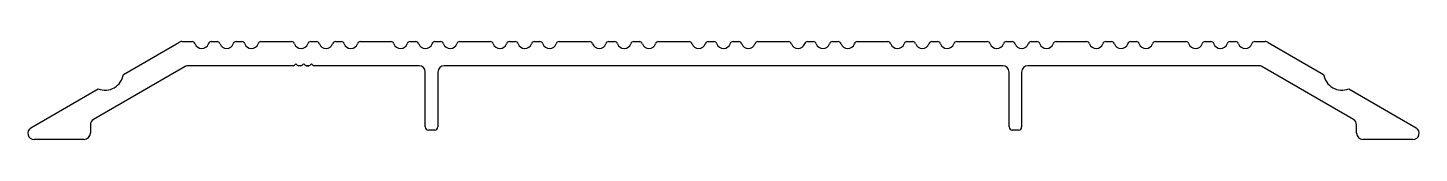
# Model space of a CAD drawing. Header units: inches. Extents: x -89 to 89, y -1 to 11.
import ezdxf

# ---------------------------------------------------------------- set-up
doc = ezdxf.new("R2010")
doc.units = ezdxf.units.IN
doc.header["$MEASUREMENT"] = 0
doc.layers.add('1', color=7, linetype='Continuous')

msp = doc.modelspace()

# ---------------------------------------------------------------- linework, layer by layer
at = {"layer": '1', "color": 7, "linetype": 'Continuous'}
for p, q in [((-77.07, 6.87), (-70, 10.95)), ((-69.6, 11.06), (-68.28, 11.06)), ((-65.83, 11.06), (-65.1, 11.06)), ((-62.65, 11.06), (-61.93, 11.06)), ((-59.48, 11.06), (-55.58, 11.06)), ((-53.13, 11.06), (-52.4, 11.06)), ((-49.95, 11.06), (-49.23, 11.06)), ((-46.78, 11.06), (-42.88, 11.06)), ((-40.43, 11.06), (-39.7, 11.06)), ((-37.25, 11.06), (-36.53, 11.06)), ((-34.08, 11.06), (-30.18, 11.06)), ((-27.73, 11.06), (-27, 11.06)), ((-24.55, 11.06), (-23.83, 11.06)), ((-21.38, 11.06), (-17.48, 11.06)), ((-15.03, 11.06), (-14.3, 11.06)), ((-11.85, 11.06), (-11.13, 11.06)), ((-8.68, 11.06), (-4.78, 11.06)), ((-2.33, 11.06), (-1.6, 11.06)), ((0.85, 11.06), (1.57, 11.06)), ((4.02, 11.06), (7.92, 11.06)), ((10.37, 11.06), (11.1, 11.06)), ((13.55, 11.06), (14.27, 11.06)), ((16.72, 11.06), (20.62, 11.06)), ((23.07, 11.06), (23.8, 11.06)), ((26.25, 11.06), (26.97, 11.06)), ((29.42, 11.06), (33.32, 11.06)), ((35.77, 11.06), (36.5, 11.06)), ((38.95, 11.06), (39.67, 11.06)), ((42.12, 11.06), (46.02, 11.06)), ((48.47, 11.06), (49.2, 11.06)), ((51.65, 11.06), (52.37, 11.06)), ((54.82, 11.06), (58.72, 11.06)), ((61.17, 11.06), (61.9, 11.06)), ((64.35, 11.06), (65.07, 11.06)), ((67.52, 11.06), (68.84, 11.06)), ((69.24, 10.95), (76.31, 6.87)), ((-69.17, 7.86), (-80.88, 1.1)), ((-55.38, 7.97), (-68.77, 7.97)), ((-55.03, 8.21), (-55.2, 8.04)), ((-54.85, 8.04), (-55.02, 8.21)), ((-54.38, 7.97), (-54.67, 7.97)), ((-54.03, 8.21), (-54.2, 8.04)), ((-53.85, 8.04), (-54.02, 8.21)), ((-53.38, 7.97), (-53.67, 7.97)), ((-53.67, 7.97), (-53.38, 7.97)), ((-53.38, 7.97), (-53.67, 7.97)), ((-53.67, 7.97), (-53.38, 7.97)), ((-53.38, 7.97), (-53.67, 7.97)), ((-53.03, 8.21), (-53.2, 8.04)), ((-52.85, 8.04), (-53.02, 8.21)), ((-39.28, 7.97), (-52.67, 7.97)), ((-52.67, 7.97), (-52.67, 7.97)), ((-52.67, 7.97), (-52.67, 7.97)), ((-52.67, 7.97), (-52.67, 7.97)), ((-38.48, 0.16), (-38.48, 7.17)), ((-36.88, 7.17), (-36.88, 0.16)), ((5.69, 7.97), (-36.08, 7.97)), ((35.32, 7.97), (5.69, 7.97)), ((36.12, 0.16), (36.12, 7.17)), ((37.72, 7.17), (37.72, 0.16)), ((68.02, 7.97), (38.52, 7.97)), ((80.12, 1.1), (68.42, 7.86)), ((-88.88, 0.05), (-80.28, 5.01)), ((79.53, 5.01), (88.12, 0.05)), ((-81.28, 0.41), (-81.28, -0.64)), ((80.52, -0.64), (80.52, 0.41)), ((-82.08, -1.44), (-88.48, -1.44)), ((-37.28, -0.24), (-38.08, -0.24)), ((37.32, -0.24), (36.52, -0.24)), ((87.72, -1.44), (81.32, -1.44))]:
    msp.add_line(p, q, dxfattribs=at)
for centre, radius, start, end in [((-69.6, 10.26), 0.8, 90, 120), ((-68.28, 10.66), 0.4, 18.0639, 90), ((-67.05, 11.06), 0.89, 198.0639, 341.9361), ((-65.83, 10.66), 0.4, 90, 161.9361), ((-65.1, 10.66), 0.4, 18.0639, 90), ((-63.87, 11.06), 0.89, 198.0639, 341.9361), ((-62.65, 10.66), 0.4, 90, 161.9361), ((-61.93, 10.66), 0.4, 18.0639, 90), ((-60.7, 11.06), 0.89, 198.0639, 341.9361), ((-59.48, 10.66), 0.4, 90, 161.9361), ((-55.58, 10.66), 0.4, 18.0639, 90), ((-54.35, 11.06), 0.89, 198.0639, 341.9361), ((-53.13, 10.66), 0.4, 90, 161.9361), ((-52.4, 10.66), 0.4, 18.0639, 90), ((-51.17, 11.06), 0.89, 198.0639, 341.9361), ((-49.95, 10.66), 0.4, 90, 161.9361), ((-49.23, 10.66), 0.4, 18.0639, 90), ((-48, 11.06), 0.89, 198.0639, 341.9361), ((-46.78, 10.66), 0.4, 90, 161.9361), ((-42.88, 10.66), 0.4, 18.0639, 90), ((-41.65, 11.06), 0.89, 198.0639, 341.9361), ((-40.43, 10.66), 0.4, 90, 161.9361), ((-39.7, 10.66), 0.4, 18.0639, 90), ((-38.47, 11.06), 0.89, 198.0639, 341.9361), ((-37.25, 10.66), 0.4, 90, 161.9361), ((-36.53, 10.66), 0.4, 18.0639, 90), ((-35.3, 11.06), 0.89, 198.0639, 341.9361), ((-34.08, 10.66), 0.4, 90, 161.9361), ((-30.18, 10.66), 0.4, 18.0639, 90), ((-28.95, 11.06), 0.89, 198.0639, 341.9361), ((-27.73, 10.66), 0.4, 90, 161.9361), ((-27, 10.66), 0.4, 18.0639, 90), ((-25.77, 11.06), 0.89, 198.0639, 341.9361), ((-24.55, 10.66), 0.4, 90, 161.9361), ((-23.83, 10.66), 0.4, 18.0639, 90), ((-22.6, 11.06), 0.89, 198.0639, 341.9361), ((-21.38, 10.66), 0.4, 90, 161.9361), ((-17.48, 10.66), 0.4, 18.0639, 90), ((-16.25, 11.06), 0.89, 198.0639, 341.9361), ((-15.03, 10.66), 0.4, 90, 161.9361), ((-14.3, 10.66), 0.4, 18.0639, 90), ((-13.07, 11.06), 0.89, 198.0639, 341.9361), ((-11.85, 10.66), 0.4, 90, 161.9361), ((-11.13, 10.66), 0.4, 18.0639, 90), ((-9.9, 11.06), 0.89, 198.0639, 341.9361), ((-8.68, 10.66), 0.4, 90, 161.9361), ((-4.78, 10.66), 0.4, 18.0639, 90), ((-3.55, 11.06), 0.89, 198.0639, 341.9361), ((-2.33, 10.66), 0.4, 90, 161.9361), ((-1.6, 10.66), 0.4, 18.0639, 90), ((-0.37, 11.06), 0.89, 198.0639, 341.9361), ((0.85, 10.66), 0.4, 90, 161.9361), ((1.57, 10.66), 0.4, 18.0639, 90), ((2.8, 11.06), 0.89, 198.0639, 341.9361), ((4.02, 10.66), 0.4, 90, 161.9361), ((7.92, 10.66), 0.4, 18.0639, 90), ((9.15, 11.06), 0.89, 198.0639, 341.9361), ((10.37, 10.66), 0.4, 90, 161.9361), ((11.1, 10.66), 0.4, 18.0639, 90), ((12.33, 11.06), 0.89, 198.0639, 341.9361), ((13.55, 10.66), 0.4, 90, 161.9361), ((14.27, 10.66), 0.4, 18.0639, 90), ((15.5, 11.06), 0.89, 198.0639, 341.9361), ((16.72, 10.66), 0.4, 90, 161.9361), ((20.62, 10.66), 0.4, 18.0639, 90), ((21.85, 11.06), 0.89, 198.0639, 341.9361), ((23.07, 10.66), 0.4, 90, 161.9361), ((23.8, 10.66), 0.4, 18.0639, 90), ((25.03, 11.06), 0.89, 198.0639, 341.9361), ((26.25, 10.66), 0.4, 90, 161.9361), ((26.97, 10.66), 0.4, 18.0639, 90), ((28.2, 11.06), 0.89, 198.0639, 341.9361), ((29.42, 10.66), 0.4, 90, 161.9361), ((33.32, 10.66), 0.4, 18.0639, 90), ((34.55, 11.06), 0.89, 198.0639, 341.9361), ((35.77, 10.66), 0.4, 90, 161.9361), ((36.5, 10.66), 0.4, 18.0639, 90), ((37.73, 11.06), 0.89, 198.0639, 341.9361), ((38.95, 10.66), 0.4, 90, 161.9361), ((39.67, 10.66), 0.4, 18.0639, 90), ((40.9, 11.06), 0.89, 198.0639, 341.9361), ((42.12, 10.66), 0.4, 90, 161.9361), ((46.02, 10.66), 0.4, 18.0639, 90), ((47.25, 11.06), 0.89, 198.0639, 341.9361), ((48.47, 10.66), 0.4, 90, 161.9361), ((49.2, 10.66), 0.4, 18.0639, 90), ((50.43, 11.06), 0.89, 198.0639, 341.9361), ((51.65, 10.66), 0.4, 90, 161.9361), ((52.37, 10.66), 0.4, 18.0639, 90), ((53.6, 11.06), 0.89, 198.0639, 341.9361), ((54.82, 10.66), 0.4, 90, 161.9361), ((58.72, 10.66), 0.4, 18.0639, 90), ((59.95, 11.06), 0.89, 198.0639, 341.9361), ((61.17, 10.66), 0.4, 90, 161.9361), ((61.9, 10.66), 0.4, 18.0639, 90), ((63.13, 11.06), 0.89, 198.0639, 341.9361), ((64.35, 10.66), 0.4, 90, 161.9361), ((65.07, 10.66), 0.4, 18.0639, 90), ((66.3, 11.06), 0.89, 198.0639, 341.9361), ((67.52, 10.66), 0.4, 90, 161.9361), ((68.84, 10.26), 0.8, 60, 90), ((-68.77, 7.17), 0.8, 90, 120), ((-55.38, 8.22), 0.25, 270, 315), ((-55.02, 8.21), 0.008, 45, 135), ((-54.67, 8.22), 0.25, 225, 270), ((-54.38, 8.22), 0.25, 270, 315), ((-54.02, 8.21), 0.008, 45, 135), ((-53.67, 8.22), 0.25, 225, 270), ((-53.38, 8.22), 0.25, 270, 315), ((-53.02, 8.21), 0.008, 45, 135), ((-52.67, 8.22), 0.25, 225, 270), ((-39.28, 7.17), 0.8, 360, 90), ((-36.08, 7.17), 0.8, 90, 180), ((35.32, 7.17), 0.8, 360, 90), ((38.52, 7.17), 0.8, 90, 180), ((68.02, 7.17), 0.8, 60, 90), ((-79.42, 7.23), 2.38, 248.7593, 351.2407), ((78.67, 7.23), 2.38, 188.7593, 291.2407), ((-88.48, -0.64), 0.8, 120.0065, 270), ((-80.48, 0.41), 0.8, 120, 180), ((-38.08, 0.16), 0.4, 180, 270), ((-37.28, 0.16), 0.4, 270, 0), ((36.52, 0.16), 0.4, 180, 270), ((37.32, 0.16), 0.4, 270, 0), ((79.72, 0.41), 0.8, 0, 60), ((87.72, -0.64), 0.8, 270, 59.9935), ((-82.08, -0.64), 0.8, 270, 360), ((81.32, -0.64), 0.8, 180, 270)]:
    msp.add_arc(centre, radius, start, end, dxfattribs=at)

doc.saveas('drawing.dxf')
